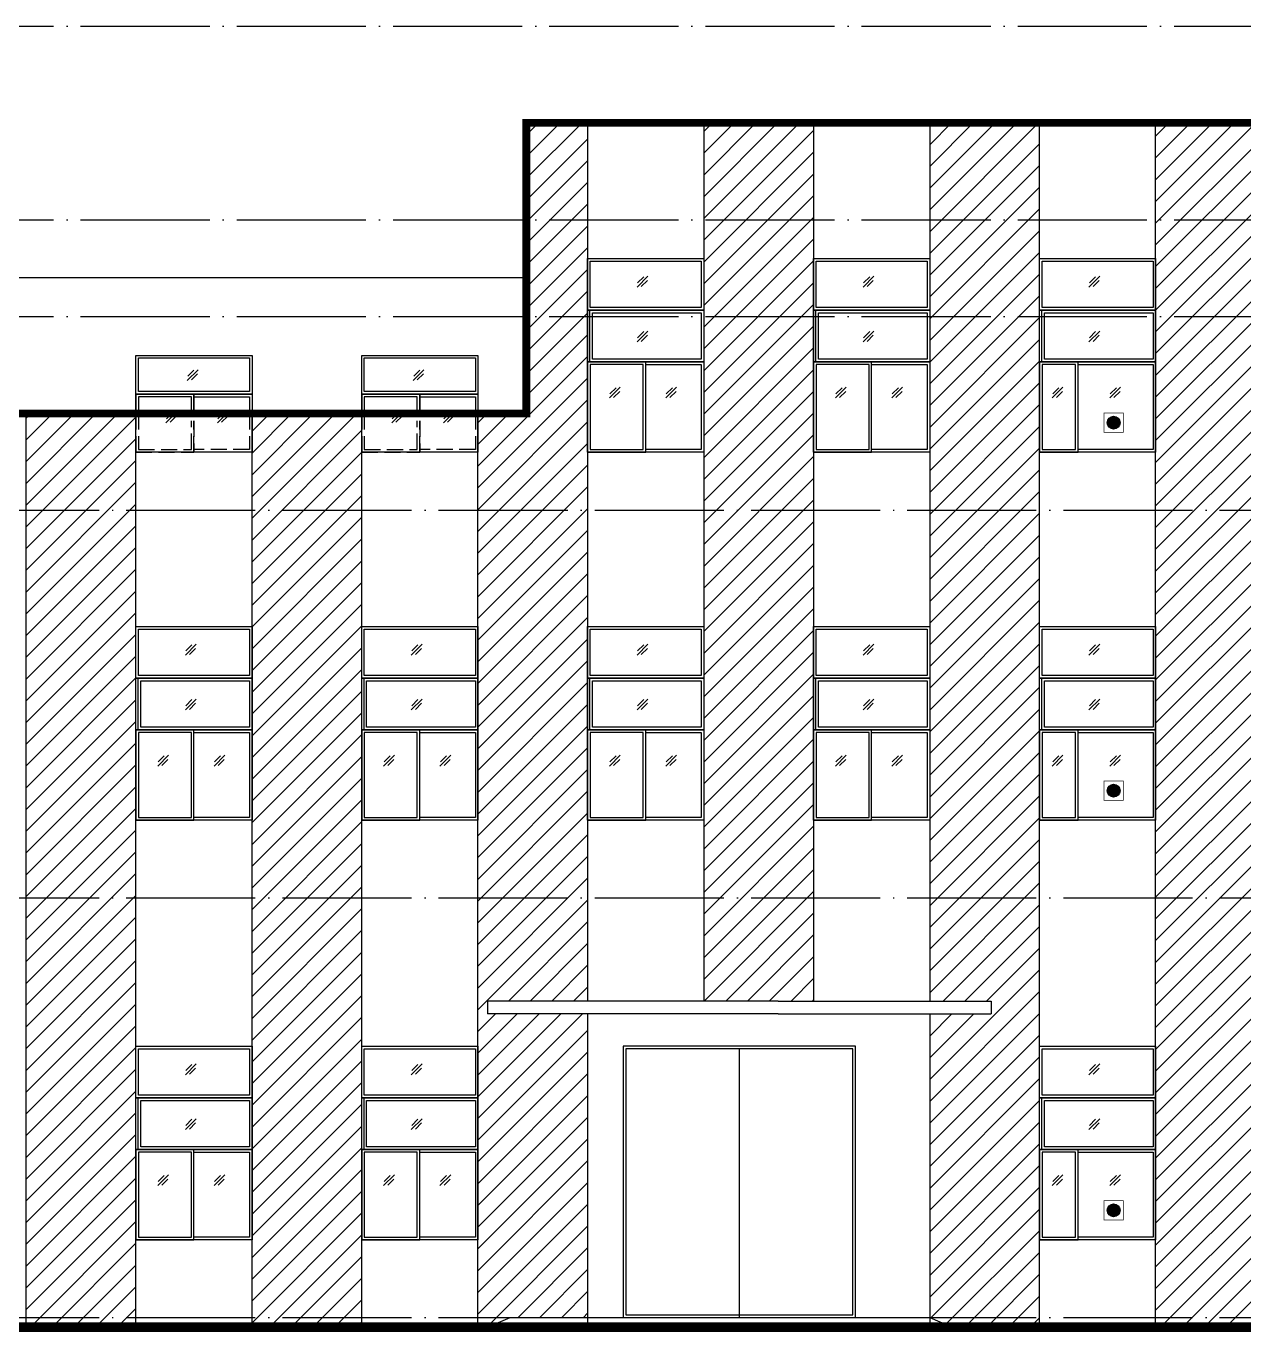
# Model space of a CAD drawing. Extents: x -4747 to 1060961, y -766984 to 396631.
# Drawn here: x 546797 to 565665, y -260853 to -240628 of the extents above; entities that cross this region are included whole.
import ezdxf

# ---------------------------------------------------------------- set-up
doc = ezdxf.new("R2010")
doc.units = 0
doc.header["$LTSCALE"] = 1000
doc.header["$MEASUREMENT"] = 0
doc.linetypes.add('DASH', pattern=[0.35, 0.25, -0.1])
doc.linetypes.add('DOTE', pattern=[2.42, 2, -0.2, 0.02, -0.2])
doc.layers.get('0').update_dxf_attribs({"linetype": 'CONTINUOUS'})
for name, color, linetype in [('DIM_SYMB', 3, 'CONTINUOUS'), ('DOTE', 1, 'DOTE'), ('剖面填充', 147, 'CONTINUOUS'), ('屋面', 4, 'CONTINUOUS'), ('投影', 8, 'CONTINUOUS'), ('窗户', 140, 'CONTINUOUS'), ('立面图', 41, 'CONTINUOUS'), ('立面轮廓线', 3, 'CONTINUOUS')]:
    doc.layers.add(name, color=color, linetype=linetype)
pattern_1 = [(45, (-686992.28, -327761.37), (-168.379802, 168.379802), [])]

msp = doc.modelspace()

# ---------------------------------------------------------------- hatches: boundary and pattern name
h = msp.add_hatch(color=1)
edge = h.paths.add_edge_path()
edge.add_arc((563646.5, -246770.4), 100, 0, 360)
h = msp.add_hatch(color=1)
edge = h.paths.add_edge_path()
edge.add_arc((563646.5, -252470.4), 100, 0, 360)
h = msp.add_hatch(color=1)
edge = h.paths.add_edge_path()
edge.add_arc((563646.5, -258970.4), 100, 0, 360)
at = {"layer": '剖面填充'}
h = msp.add_hatch(dxfattribs=at)
h.set_pattern_fill('ANSI31', color=256, scale=150, style=0)
h.set_pattern_definition(pattern_1)
h.paths.add_polyline_path([(555497.3, -242128.2), (554547.3, -242128.2), (554547.3, -246628.2), (553797.3, -246628.2), (553797.3, -247228.2), (553797.3, -260778.2), (553947.3, -260778.2), (554297.3, -260628.2), (555497.3, -260628.2), (555497.3, -255928.2), (553947.3, -255928.2), (553947.3, -255728.2), (555497.3, -255728.2)])
h.paths.add_polyline_path([(558997.3, -242128.2), (557297.3, -242128.2), (557297.3, -255728.2), (558447.3, -255728.2), (558997.3, -255728.2)])
h.paths.add_polyline_path([(562497.3, -242128.2), (560797.3, -242128.2), (560797.3, -255728.2), (561747.3, -255728.2), (561747.3, -255928.2), (560797.3, -255928.2), (560797.3, -260628.2), (561147.3, -260778.2), (562497.3, -260778.2)])
h.paths.add_polyline_path([(565997.3, -242128.2), (564297.3, -242128.2), (564297.3, -260778.2), (565997.3, -260778.2)])
h.paths.add_polyline_path([(569270.9, -253228.2), (569047.3, -253228.2), (569047.3, -252328.2), (569047.3, -251728.2), (569270.9, -251728.2), (569270.9, -247228.2), (569047.3, -247228.2), (569047.3, -246328.2), (569047.3, -245728.2), (569270.9, -245728.2), (569270.9, -242128.2), (567797.3, -242128.2), (567797.3, -260778.2), (569270.9, -260778.2), (569270.9, -259728.2), (569047.3, -259728.2), (569047.3, -258828.2), (569047.3, -258228.2), (569270.9, -258228.2)])
h.paths.add_polyline_path([(575747.3, -242128.2), (569270.9, -242128.2), (569270.9, -245728.2), (570547.3, -245728.2), (570547.3, -246328.2), (570547.3, -247228.2), (569797.3, -247228.2), (569270.9, -247228.2), (569270.9, -251728.2), (570547.3, -251728.2), (570547.3, -252328.2), (570547.3, -253228.2), (569797.3, -253228.2), (569270.9, -253228.2), (569270.9, -258228.2), (570547.3, -258228.2), (570547.3, -258828.2), (570547.3, -259728.2), (569797.3, -259728.2), (569270.9, -259728.2), (569270.9, -260778.2), (575747.3, -260778.2)])
h.paths.add_polyline_path([(571947.3, -256628.2), (574147.3, -256628.2), (574447.3, -256628.2), (574447.3, -256728.2), (574147.3, -256728.2), (571947.3, -256728.2)], flags=16)
h.paths.add_polyline_path([(572247.3, -258228.2), (574147.3, -258228.2), (574147.3, -260628.2), (572247.3, -260628.2)], flags=16)
h = msp.add_hatch(dxfattribs=at)
h.set_pattern_fill('ANSI31', color=256, scale=150, style=0)
h.set_pattern_definition(pattern_1)
h.paths.add_polyline_path([(543297.3, -260778.2), (544997.3, -260778.2), (544997.3, -246628.2), (543297.3, -246628.2), (543297.3, -247228.2)])
h.paths.add_polyline_path([(548497.3, -246628.2), (546797.3, -246628.2), (546797.3, -247228.2), (546797.3, -260778.2), (548497.3, -260778.2)])
h.paths.add_polyline_path([(551997.3, -246628.2), (550297.3, -246628.2), (550297.3, -247228.2), (550297.3, -260778.2), (551997.3, -260778.2)])

# ---------------------------------------------------------------- linework, layer by layer
at = {"color": 1, "const_width": 10, "elevation": 0}
for points in [[(563496.5, -246920.4), (563796.5, -246920.4), (563796.5, -246620.4), (563496.5, -246620.4)], [(563496.5, -252620.4), (563796.5, -252620.4), (563796.5, -252320.4), (563496.5, -252320.4)], [(563496.5, -259120.4), (563796.5, -259120.4), (563796.5, -258820.4), (563496.5, -258820.4)]]:
    msp.add_lwpolyline(points, close=True, dxfattribs=at)
at = {"color": 1}
for centre in [(563646.5, -246770.4), (563646.5, -252470.4), (563646.5, -258970.4)]:
    msp.add_circle(centre, 100, dxfattribs=at)
at = {"layer": 'DIM_SYMB'}
for points in [[(555771.8, -246531.7, 0, 0, 0), (555958.8, -246531.7, 40, 0, 0), (556108.8, -246531.7, 0, 0, 0)], [(556961.8, -246531.7, 0, 0, 0), (556774.8, -246531.7, 40, 0, 0), (556624.8, -246531.7, 0, 0, 0)], [(559271.8, -246531.7, 0, 0, 0), (559458.8, -246531.7, 40, 0, 0), (559608.8, -246531.7, 0, 0, 0)], [(560461.8, -246531.7, 0, 0, 0), (560274.8, -246531.7, 40, 0, 0), (560124.8, -246531.7, 0, 0, 0)], [(562631.1, -246531.7, 0, 0, 0), (562818.1, -246531.7, 40, 0, 0), (562968.1, -246531.7, 0, 0, 0)], [(563839.3, -246531.7, 0, 0, 0), (563652.3, -246531.7, 40, 0, 0), (563502.3, -246531.7, 0, 0, 0)], [(548771.8, -252231.7, 0, 0, 0), (548958.8, -252231.7, 40, 0, 0), (549108.8, -252231.7, 0, 0, 0)], [(549961.8, -252231.7, 0, 0, 0), (549774.8, -252231.7, 40, 0, 0), (549624.8, -252231.7, 0, 0, 0)], [(552271.8, -252231.7, 0, 0, 0), (552458.8, -252231.7, 40, 0, 0), (552608.8, -252231.7, 0, 0, 0)], [(553461.8, -252231.7, 0, 0, 0), (553274.8, -252231.7, 40, 0, 0), (553124.8, -252231.7, 0, 0, 0)], [(555771.8, -252231.7, 0, 0, 0), (555958.8, -252231.7, 40, 0, 0), (556108.8, -252231.7, 0, 0, 0)], [(556961.8, -252231.7, 0, 0, 0), (556774.8, -252231.7, 40, 0, 0), (556624.8, -252231.7, 0, 0, 0)], [(559271.8, -252231.7, 0, 0, 0), (559458.8, -252231.7, 40, 0, 0), (559608.8, -252231.7, 0, 0, 0)], [(560461.8, -252231.7, 0, 0, 0), (560274.8, -252231.7, 40, 0, 0), (560124.8, -252231.7, 0, 0, 0)], [(562631.1, -252231.7, 0, 0, 0), (562818.1, -252231.7, 40, 0, 0), (562968.1, -252231.7, 0, 0, 0)], [(563839.3, -252231.7, 0, 0, 0), (563652.3, -252231.7, 40, 0, 0), (563502.3, -252231.7, 0, 0, 0)], [(556274.1, -258388.7, 0, 0, 0), (557157.1, -258388.7, 96, 0, 0), (557517.1, -258388.7, 0, 0, 0)], [(559376.8, -258388.7, 0, 0, 0), (558493.7, -258388.7, 96, 0, 0), (558133.7, -258388.7, 0, 0, 0)], [(548771.8, -258731.7, 0, 0, 0), (548958.8, -258731.7, 40, 0, 0), (549108.8, -258731.7, 0, 0, 0)], [(549961.8, -258731.7, 0, 0, 0), (549774.8, -258731.7, 40, 0, 0), (549624.8, -258731.7, 0, 0, 0)], [(552271.8, -258731.7, 0, 0, 0), (552458.8, -258731.7, 40, 0, 0), (552608.8, -258731.7, 0, 0, 0)], [(553461.8, -258731.7, 0, 0, 0), (553274.8, -258731.7, 40, 0, 0), (553124.8, -258731.7, 0, 0, 0)], [(562631.1, -258731.7, 0, 0, 0), (562818.1, -258731.7, 40, 0, 0), (562968.1, -258731.7, 0, 0, 0)], [(563839.3, -258731.7, 0, 0, 0), (563652.3, -258731.7, 40, 0, 0), (563502.3, -258731.7, 0, 0, 0)]]:
    msp.add_lwpolyline(points, format="xyseb", dxfattribs=at)
at = {"layer": 'DOTE'}
for points in [[(535542.3, -240628.2), (583327.1, -240628.2)], [(535542.3, -243628.2), (583327.1, -243628.2)], [(535542.3, -245128.2), (583327.1, -245128.2)], [(468488.6, -248128.2), (583327.1, -248128.2)], [(468488.6, -254128.2), (583327.1, -254128.2)], [(468488.6, -260628.2), (583327.1, -260628.2)]]:
    msp.add_lwpolyline(points, dxfattribs=at)
at = {"layer": '屋面', "const_width": 150}
msp.add_lwpolyline([(468488.6, -260778.2), (583327.1, -260778.2)], dxfattribs=at)
at = {"layer": '投影'}
for points in [[(554547.3, -244528.2), (540547.3, -244528.2), (540547.3, -246628.2)], [(548497.3, -245728.2), (550297.3, -245728.2), (550297.3, -246628.2)], [(548497.3, -246628.2), (548497.3, -245728.2)], [(551997.3, -245728.2), (553797.3, -245728.2), (553797.3, -246628.2)], [(551997.3, -246628.2), (551997.3, -245728.2)], [(549461.1, -245949.6), (549294.4, -246116.3)], [(549397, -245957.2), (549302, -246052.2)], [(549453.6, -246013.7), (549358.5, -246108.8)], [(552961.1, -245949.6), (552794.4, -246116.3)], [(552897, -245957.2), (552802, -246052.2)], [(552953.6, -246013.7), (552858.5, -246108.8)], [(548497.3, -246328.2), (550297.3, -246328.2)], [(549397.3, -246628.2), (549397.3, -246328.2), (548497.3, -246328.2), (548497.3, -246628.2)], [(549397.3, -246328.2), (549397.3, -246628.2)], [(549397.3, -246628.2), (549397.3, -246328.2), (550297.3, -246328.2), (550297.3, -246628.2)], [(551997.3, -246328.2), (553797.3, -246328.2)], [(552897.3, -246628.2), (552897.3, -246328.2), (551997.3, -246328.2), (551997.3, -246628.2)], [(552897.3, -246328.2), (552897.3, -246628.2)], [(552897.3, -246628.2), (552897.3, -246328.2), (553797.3, -246328.2), (553797.3, -246628.2)], [(549357.3, -246628.2), (549357.3, -246368.2), (548537.3, -246368.2), (548537.3, -246628.2)], [(549397.3, -246368.2), (550257.3, -246368.2), (550257.3, -246628.2)], [(552857.3, -246628.2), (552857.3, -246368.2), (552037.3, -246368.2), (552037.3, -246628.2)], [(552897.3, -246368.2), (553757.3, -246368.2), (553757.3, -246628.2)], [(550297.3, -246628.2), (550297.3, -247228.2), (548497.3, -247228.2), (548497.3, -246628.2)], [(549129.7, -246605.9), (548963, -246772.7)], [(549065.6, -246613.5), (548970.5, -246708.5)], [(549122.1, -246670.1), (549027.1, -246765.1)], [(549929, -246605.9), (549762.2, -246772.7)], [(549864.8, -246613.5), (549769.8, -246708.5)], [(549921.4, -246670.1), (549826.4, -246765.1)], [(553797.3, -246628.2), (553797.3, -247228.2), (551997.3, -247228.2), (551997.3, -246628.2)], [(552629.7, -246605.9), (552463, -246772.7)], [(552565.6, -246613.5), (552470.5, -246708.5)], [(552622.1, -246670.1), (552527.1, -246765.1)], [(553429, -246605.9), (553262.2, -246772.7)], [(553364.8, -246613.5), (553269.8, -246708.5)], [(553421.4, -246670.1), (553326.4, -246765.1)]]:
    msp.add_lwpolyline(points, dxfattribs=at)
for points in [[(548497.3, -245728.2), (550297.3, -245728.2), (550297.3, -246328.2), (548497.3, -246328.2)], [(551997.3, -245728.2), (553797.3, -245728.2), (553797.3, -246328.2), (551997.3, -246328.2)], [(548537.3, -245768.2), (550257.3, -245768.2), (550257.3, -246288.2), (548537.3, -246288.2)], [(552037.3, -245768.2), (553757.3, -245768.2), (553757.3, -246288.2), (552037.3, -246288.2)]]:
    msp.add_lwpolyline(points, close=True, dxfattribs=at)
at = {"layer": '投影', "linetype": 'DASH'}
for points in [[(548497.3, -246628.2), (548497.3, -247228.2), (549397.3, -247228.2), (549397.3, -246741.1)], [(548537.3, -246628.2), (548537.3, -247188.2), (549357.3, -247188.2), (549357.3, -246741.1)], [(550297.3, -246628.2), (550297.3, -247228.2), (549397.3, -247228.2), (549397.3, -246741.1)], [(550257.3, -246628.2), (550257.3, -247188.2), (549397.3, -247188.2)], [(549397.3, -246741.1), (549397.3, -247228.2)], [(551997.3, -246628.2), (551997.3, -247228.2), (552897.3, -247228.2), (552897.3, -246741.1)], [(552037.3, -246628.2), (552037.3, -247188.2), (552857.3, -247188.2), (552857.3, -246741.1)], [(553797.3, -246628.2), (553797.3, -247228.2), (552897.3, -247228.2), (552897.3, -246741.1)], [(553757.3, -246628.2), (553757.3, -247188.2), (552897.3, -247188.2)], [(552897.3, -246741.1), (552897.3, -247228.2)]]:
    msp.add_lwpolyline(points, dxfattribs=at)
at = {"layer": '投影'}
for points in [[(548890.5, -246844.6, 0, 0, 0), (549077.5, -246844.6, 40, 0, 0), (549227.5, -246844.6, 0, 0, 0)], [(550015.4, -246844.6, 0, 0, 0), (549828.4, -246844.6, 40, 0, 0), (549678.4, -246844.6, 0, 0, 0)], [(552390.5, -246844.6, 0, 0, 0), (552577.5, -246844.6, 40, 0, 0), (552727.5, -246844.6, 0, 0, 0)], [(553515.4, -246844.6, 0, 0, 0), (553328.4, -246844.6, 40, 0, 0), (553178.4, -246844.6, 0, 0, 0)]]:
    msp.add_lwpolyline(points, format="xyseb", dxfattribs=at)
at = {"layer": '窗户'}
for points in [[(555497.3, -244228.2), (557297.3, -244228.2), (557297.3, -247228.2), (555497.3, -247228.2)], [(555497.3, -244228.2), (557297.3, -244228.2), (557297.3, -245028.2), (555497.3, -245028.2)], [(555537.3, -244268.2), (557257.3, -244268.2), (557257.3, -244988.2), (555537.3, -244988.2)], [(558997.3, -244228.2), (560797.3, -244228.2), (560797.3, -247228.2), (558997.3, -247228.2)], [(558997.3, -244228.2), (560797.3, -244228.2), (560797.3, -245028.2), (558997.3, -245028.2)], [(559037.3, -244268.2), (560757.3, -244268.2), (560757.3, -244988.2), (559037.3, -244988.2)], [(562497.3, -244228.2), (564297.3, -244228.2), (564297.3, -247228.2), (562497.3, -247228.2)], [(562497.3, -244228.2), (564297.3, -244228.2), (564297.3, -245028.2), (562497.3, -245028.2)], [(562537.3, -244268.2), (564257.3, -244268.2), (564257.3, -244988.2), (562537.3, -244988.2)], [(555533.5, -245028.2), (557297.3, -245028.2), (557297.3, -245828.2), (555533.5, -245828.2)], [(555573.5, -245068.2), (557257.3, -245068.2), (557257.3, -245788.2), (555573.5, -245788.2)], [(559033.5, -245028.2), (560797.3, -245028.2), (560797.3, -245828.2), (559033.5, -245828.2)], [(559073.5, -245068.2), (560757.3, -245068.2), (560757.3, -245788.2), (559073.5, -245788.2)], [(562533.5, -245028.2), (564297.3, -245028.2), (564297.3, -245828.2), (562533.5, -245828.2)], [(562573.5, -245068.2), (564257.3, -245068.2), (564257.3, -245788.2), (562573.5, -245788.2)], [(556397.3, -245828.2), (555497.3, -245828.2), (555497.3, -247228.2), (556397.3, -247228.2)], [(556357.3, -245868.2), (555537.3, -245868.2), (555537.3, -247188.2), (556357.3, -247188.2)], [(556397.3, -245828.2), (557297.3, -245828.2), (557297.3, -247228.2), (556397.3, -247228.2)], [(559897.3, -245828.2), (558997.3, -245828.2), (558997.3, -247228.2), (559897.3, -247228.2)], [(559857.3, -245868.2), (559037.3, -245868.2), (559037.3, -247188.2), (559857.3, -247188.2)], [(559897.3, -245828.2), (560797.3, -245828.2), (560797.3, -247228.2), (559897.3, -247228.2)], [(563097.3, -245828.2), (562497.3, -245828.2), (562497.3, -247228.2), (563097.3, -247228.2)], [(563057.3, -245868.2), (562537.3, -245868.2), (562537.3, -247188.2), (563057.3, -247188.2)], [(563097.3, -245828.2), (564297.3, -245828.2), (564297.3, -247228.2), (563097.3, -247228.2)], [(548497.3, -249928.2), (550297.3, -249928.2), (550297.3, -252928.2), (548497.3, -252928.2)], [(548497.3, -249928.2), (550297.3, -249928.2), (550297.3, -250728.2), (548497.3, -250728.2)], [(548537.3, -249968.2), (550257.3, -249968.2), (550257.3, -250688.2), (548537.3, -250688.2)], [(551997.3, -249928.2), (553797.3, -249928.2), (553797.3, -252928.2), (551997.3, -252928.2)], [(551997.3, -249928.2), (553797.3, -249928.2), (553797.3, -250728.2), (551997.3, -250728.2)], [(552037.3, -249968.2), (553757.3, -249968.2), (553757.3, -250688.2), (552037.3, -250688.2)], [(555497.3, -249928.2), (557297.3, -249928.2), (557297.3, -252928.2), (555497.3, -252928.2)], [(555497.3, -249928.2), (557297.3, -249928.2), (557297.3, -250728.2), (555497.3, -250728.2)], [(555537.3, -249968.2), (557257.3, -249968.2), (557257.3, -250688.2), (555537.3, -250688.2)], [(558997.3, -249928.2), (560797.3, -249928.2), (560797.3, -252928.2), (558997.3, -252928.2)], [(558997.3, -249928.2), (560797.3, -249928.2), (560797.3, -250728.2), (558997.3, -250728.2)], [(559037.3, -249968.2), (560757.3, -249968.2), (560757.3, -250688.2), (559037.3, -250688.2)], [(562497.3, -249928.2), (564297.3, -249928.2), (564297.3, -252928.2), (562497.3, -252928.2)], [(562497.3, -249928.2), (564297.3, -249928.2), (564297.3, -250728.2), (562497.3, -250728.2)], [(562537.3, -249968.2), (564257.3, -249968.2), (564257.3, -250688.2), (562537.3, -250688.2)], [(548533.5, -250728.2), (550297.3, -250728.2), (550297.3, -251528.2), (548533.5, -251528.2)], [(548573.5, -250768.2), (550257.3, -250768.2), (550257.3, -251488.2), (548573.5, -251488.2)], [(552033.5, -250728.2), (553797.3, -250728.2), (553797.3, -251528.2), (552033.5, -251528.2)], [(552073.5, -250768.2), (553757.3, -250768.2), (553757.3, -251488.2), (552073.5, -251488.2)], [(555533.5, -250728.2), (557297.3, -250728.2), (557297.3, -251528.2), (555533.5, -251528.2)], [(555573.5, -250768.2), (557257.3, -250768.2), (557257.3, -251488.2), (555573.5, -251488.2)], [(559033.5, -250728.2), (560797.3, -250728.2), (560797.3, -251528.2), (559033.5, -251528.2)], [(559073.5, -250768.2), (560757.3, -250768.2), (560757.3, -251488.2), (559073.5, -251488.2)], [(562533.5, -250728.2), (564297.3, -250728.2), (564297.3, -251528.2), (562533.5, -251528.2)], [(562573.5, -250768.2), (564257.3, -250768.2), (564257.3, -251488.2), (562573.5, -251488.2)], [(549397.3, -251528.2), (548497.3, -251528.2), (548497.3, -252928.2), (549397.3, -252928.2)], [(549357.3, -251568.2), (548537.3, -251568.2), (548537.3, -252888.2), (549357.3, -252888.2)], [(549397.3, -251528.2), (550297.3, -251528.2), (550297.3, -252928.2), (549397.3, -252928.2)], [(552897.3, -251528.2), (551997.3, -251528.2), (551997.3, -252928.2), (552897.3, -252928.2)], [(552857.3, -251568.2), (552037.3, -251568.2), (552037.3, -252888.2), (552857.3, -252888.2)], [(552897.3, -251528.2), (553797.3, -251528.2), (553797.3, -252928.2), (552897.3, -252928.2)], [(556397.3, -251528.2), (555497.3, -251528.2), (555497.3, -252928.2), (556397.3, -252928.2)], [(556357.3, -251568.2), (555537.3, -251568.2), (555537.3, -252888.2), (556357.3, -252888.2)], [(556397.3, -251528.2), (557297.3, -251528.2), (557297.3, -252928.2), (556397.3, -252928.2)], [(559897.3, -251528.2), (558997.3, -251528.2), (558997.3, -252928.2), (559897.3, -252928.2)], [(559857.3, -251568.2), (559037.3, -251568.2), (559037.3, -252888.2), (559857.3, -252888.2)], [(559897.3, -251528.2), (560797.3, -251528.2), (560797.3, -252928.2), (559897.3, -252928.2)], [(563097.3, -251528.2), (562497.3, -251528.2), (562497.3, -252928.2), (563097.3, -252928.2)], [(563057.3, -251568.2), (562537.3, -251568.2), (562537.3, -252888.2), (563057.3, -252888.2)], [(563097.3, -251528.2), (564297.3, -251528.2), (564297.3, -252928.2), (563097.3, -252928.2)], [(548497.3, -256428.2), (550297.3, -256428.2), (550297.3, -259428.2), (548497.3, -259428.2)], [(548497.3, -256428.2), (550297.3, -256428.2), (550297.3, -257228.2), (548497.3, -257228.2)], [(551997.3, -256428.2), (553797.3, -256428.2), (553797.3, -259428.2), (551997.3, -259428.2)], [(551997.3, -256428.2), (553797.3, -256428.2), (553797.3, -257228.2), (551997.3, -257228.2)], [(562497.3, -256428.2), (564297.3, -256428.2), (564297.3, -259428.2), (562497.3, -259428.2)], [(562497.3, -256428.2), (564297.3, -256428.2), (564297.3, -257228.2), (562497.3, -257228.2)], [(548537.3, -256468.2), (550257.3, -256468.2), (550257.3, -257188.2), (548537.3, -257188.2)], [(552037.3, -256468.2), (553757.3, -256468.2), (553757.3, -257188.2), (552037.3, -257188.2)], [(559607.3, -260588.2), (559607.3, -256468.2), (556087.3, -256468.2), (556087.3, -260588.2)], [(562537.3, -256468.2), (564257.3, -256468.2), (564257.3, -257188.2), (562537.3, -257188.2)], [(548533.5, -257228.2), (550297.3, -257228.2), (550297.3, -258028.2), (548533.5, -258028.2)], [(552033.5, -257228.2), (553797.3, -257228.2), (553797.3, -258028.2), (552033.5, -258028.2)], [(562533.5, -257228.2), (564297.3, -257228.2), (564297.3, -258028.2), (562533.5, -258028.2)], [(548573.5, -257268.2), (550257.3, -257268.2), (550257.3, -257988.2), (548573.5, -257988.2)], [(552073.5, -257268.2), (553757.3, -257268.2), (553757.3, -257988.2), (552073.5, -257988.2)], [(562573.5, -257268.2), (564257.3, -257268.2), (564257.3, -257988.2), (562573.5, -257988.2)], [(549397.3, -258028.2), (548497.3, -258028.2), (548497.3, -259428.2), (549397.3, -259428.2)], [(549357.3, -258068.2), (548537.3, -258068.2), (548537.3, -259388.2), (549357.3, -259388.2)], [(549397.3, -258028.2), (550297.3, -258028.2), (550297.3, -259428.2), (549397.3, -259428.2)], [(552897.3, -258028.2), (551997.3, -258028.2), (551997.3, -259428.2), (552897.3, -259428.2)], [(552857.3, -258068.2), (552037.3, -258068.2), (552037.3, -259388.2), (552857.3, -259388.2)], [(552897.3, -258028.2), (553797.3, -258028.2), (553797.3, -259428.2), (552897.3, -259428.2)], [(563097.3, -258028.2), (562497.3, -258028.2), (562497.3, -259428.2), (563097.3, -259428.2)], [(563057.3, -258068.2), (562537.3, -258068.2), (562537.3, -259388.2), (563057.3, -259388.2)], [(563097.3, -258028.2), (564297.3, -258028.2), (564297.3, -259428.2), (563097.3, -259428.2)]]:
    msp.add_lwpolyline(points, close=True, dxfattribs=at)
for points in [[(556430.9, -244503.5), (556264.2, -244670.2)], [(556366.8, -244511), (556271.7, -244606.1)], [(559930.9, -244503.5), (559764.2, -244670.2)], [(559866.8, -244511), (559771.7, -244606.1)], [(563430.9, -244503.5), (563264.2, -244670.2)], [(563366.8, -244511), (563271.7, -244606.1)], [(556423.3, -244567.6), (556328.3, -244662.6)], [(559923.3, -244567.6), (559828.3, -244662.6)], [(563423.3, -244567.6), (563328.3, -244662.6)], [(555497.3, -245028.2), (557297.3, -245028.2)], [(558997.3, -245028.2), (560797.3, -245028.2)], [(562497.3, -245028.2), (564297.3, -245028.2)], [(556430.9, -245352.8), (556264.2, -245519.5)], [(556366.8, -245360.3), (556271.7, -245455.4)], [(556423.3, -245416.9), (556328.3, -245511.9)], [(559930.9, -245352.8), (559764.2, -245519.5)], [(559866.8, -245360.3), (559771.7, -245455.4)], [(559923.3, -245416.9), (559828.3, -245511.9)], [(563430.9, -245352.8), (563264.2, -245519.5)], [(563366.8, -245360.3), (563271.7, -245455.4)], [(563423.3, -245416.9), (563328.3, -245511.9)], [(555497.3, -245828.2), (557297.3, -245828.2)], [(556397.3, -245868.2), (557257.3, -245868.2), (557257.3, -247188.2), (556397.3, -247188.2)], [(558997.3, -245828.2), (560797.3, -245828.2)], [(559897.3, -245868.2), (560757.3, -245868.2), (560757.3, -247188.2), (559897.3, -247188.2)], [(562497.3, -245828.2), (564297.3, -245828.2)], [(563097.3, -245868.2), (564257.3, -245868.2), (564257.3, -247188.2), (563097.3, -247188.2)], [(556002.7, -246221.6), (555836, -246388.3)], [(555938.6, -246229.1), (555843.5, -246324.2)], [(555995.2, -246285.7), (555900.1, -246380.7)], [(556875.4, -246221.6), (556708.7, -246388.3)], [(556811.3, -246229.1), (556716.2, -246324.2)], [(556867.8, -246285.7), (556772.8, -246380.7)], [(559502.7, -246221.6), (559336, -246388.3)], [(559438.6, -246229.1), (559343.5, -246324.2)], [(559495.2, -246285.7), (559400.1, -246380.7)], [(560375.4, -246221.6), (560208.7, -246388.3)], [(560311.3, -246229.1), (560216.2, -246324.2)], [(560367.8, -246285.7), (560272.8, -246380.7)], [(562862, -246221.6), (562695.3, -246388.3)], [(562797.9, -246229.1), (562702.9, -246324.2)], [(562854.5, -246285.7), (562759.4, -246380.7)], [(563752.8, -246221.6), (563586.1, -246388.3)], [(563688.7, -246229.1), (563593.6, -246324.2)], [(563745.3, -246285.7), (563650.2, -246380.7)], [(549430.9, -250203.5), (549264.2, -250370.2)], [(549366.8, -250211), (549271.7, -250306.1)], [(549423.3, -250267.6), (549328.3, -250362.6)], [(552930.9, -250203.5), (552764.2, -250370.2)], [(552866.8, -250211), (552771.7, -250306.1)], [(552923.3, -250267.6), (552828.3, -250362.6)], [(556430.9, -250203.5), (556264.2, -250370.2)], [(556366.8, -250211), (556271.7, -250306.1)], [(556423.3, -250267.6), (556328.3, -250362.6)], [(559930.9, -250203.5), (559764.2, -250370.2)], [(559866.8, -250211), (559771.7, -250306.1)], [(559923.3, -250267.6), (559828.3, -250362.6)], [(563430.9, -250203.5), (563264.2, -250370.2)], [(563366.8, -250211), (563271.7, -250306.1)], [(563423.3, -250267.6), (563328.3, -250362.6)], [(548497.3, -250728.2), (550297.3, -250728.2)], [(551997.3, -250728.2), (553797.3, -250728.2)], [(555497.3, -250728.2), (557297.3, -250728.2)], [(558997.3, -250728.2), (560797.3, -250728.2)], [(562497.3, -250728.2), (564297.3, -250728.2)], [(549430.9, -251052.8), (549264.2, -251219.5)], [(549366.8, -251060.3), (549271.7, -251155.4)], [(549423.3, -251116.9), (549328.3, -251211.9)], [(552930.9, -251052.8), (552764.2, -251219.5)], [(552866.8, -251060.3), (552771.7, -251155.4)], [(552923.3, -251116.9), (552828.3, -251211.9)], [(556430.9, -251052.8), (556264.2, -251219.5)], [(556366.8, -251060.3), (556271.7, -251155.4)], [(556423.3, -251116.9), (556328.3, -251211.9)], [(559930.9, -251052.8), (559764.2, -251219.5)], [(559866.8, -251060.3), (559771.7, -251155.4)], [(559923.3, -251116.9), (559828.3, -251211.9)], [(563430.9, -251052.8), (563264.2, -251219.5)], [(563366.8, -251060.3), (563271.7, -251155.4)], [(563423.3, -251116.9), (563328.3, -251211.9)], [(548497.3, -251528.2), (550297.3, -251528.2)], [(549397.3, -251568.2), (550257.3, -251568.2), (550257.3, -252888.2), (549397.3, -252888.2)], [(551997.3, -251528.2), (553797.3, -251528.2)], [(552897.3, -251568.2), (553757.3, -251568.2), (553757.3, -252888.2), (552897.3, -252888.2)], [(555497.3, -251528.2), (557297.3, -251528.2)], [(556397.3, -251568.2), (557257.3, -251568.2), (557257.3, -252888.2), (556397.3, -252888.2)], [(558997.3, -251528.2), (560797.3, -251528.2)], [(559897.3, -251568.2), (560757.3, -251568.2), (560757.3, -252888.2), (559897.3, -252888.2)], [(562497.3, -251528.2), (564297.3, -251528.2)], [(563097.3, -251568.2), (564257.3, -251568.2), (564257.3, -252888.2), (563097.3, -252888.2)], [(549002.7, -251921.6), (548836, -252088.3)], [(548938.6, -251929.1), (548843.5, -252024.2)], [(548995.2, -251985.7), (548900.1, -252080.7)], [(549875.4, -251921.6), (549708.7, -252088.3)], [(549811.3, -251929.1), (549716.2, -252024.2)], [(549867.8, -251985.7), (549772.8, -252080.7)], [(552502.7, -251921.6), (552336, -252088.3)], [(552438.6, -251929.1), (552343.5, -252024.2)], [(552495.2, -251985.7), (552400.1, -252080.7)], [(553375.4, -251921.6), (553208.7, -252088.3)], [(553311.3, -251929.1), (553216.2, -252024.2)], [(553367.8, -251985.7), (553272.8, -252080.7)], [(556002.7, -251921.6), (555836, -252088.3)], [(555938.6, -251929.1), (555843.5, -252024.2)], [(555995.2, -251985.7), (555900.1, -252080.7)], [(556875.4, -251921.6), (556708.7, -252088.3)], [(556811.3, -251929.1), (556716.2, -252024.2)], [(556867.8, -251985.7), (556772.8, -252080.7)], [(559502.7, -251921.6), (559336, -252088.3)], [(559438.6, -251929.1), (559343.5, -252024.2)], [(559495.2, -251985.7), (559400.1, -252080.7)], [(560375.4, -251921.6), (560208.7, -252088.3)], [(560311.3, -251929.1), (560216.2, -252024.2)], [(560367.8, -251985.7), (560272.8, -252080.7)], [(562862, -251921.6), (562695.3, -252088.3)], [(562797.9, -251929.1), (562702.9, -252024.2)], [(562854.5, -251985.7), (562759.4, -252080.7)], [(563752.8, -251921.6), (563586.1, -252088.3)], [(563688.7, -251929.1), (563593.6, -252024.2)], [(563745.3, -251985.7), (563650.2, -252080.7)], [(559647.3, -260628.2), (559647.3, -256428.2), (556047.3, -256428.2), (556047.3, -260628.2), (559647.3, -260628.2)], [(557847.3, -256468.2), (557847.3, -260628.2)], [(549430.9, -256703.5), (549264.2, -256870.2)], [(549366.8, -256711), (549271.7, -256806.1)], [(549423.3, -256767.6), (549328.3, -256862.6)], [(552930.9, -256703.5), (552764.2, -256870.2)], [(552866.8, -256711), (552771.7, -256806.1)], [(552923.3, -256767.6), (552828.3, -256862.6)], [(563430.9, -256703.5), (563264.2, -256870.2)], [(563366.8, -256711), (563271.7, -256806.1)], [(563423.3, -256767.6), (563328.3, -256862.6)], [(548497.3, -257228.2), (550297.3, -257228.2)], [(551997.3, -257228.2), (553797.3, -257228.2)], [(562497.3, -257228.2), (564297.3, -257228.2)], [(549430.9, -257552.8), (549264.2, -257719.5)], [(549366.8, -257560.3), (549271.7, -257655.4)], [(549423.3, -257616.9), (549328.3, -257711.9)], [(552930.9, -257552.8), (552764.2, -257719.5)], [(552866.8, -257560.3), (552771.7, -257655.4)], [(552923.3, -257616.9), (552828.3, -257711.9)], [(563430.9, -257552.8), (563264.2, -257719.5)], [(563366.8, -257560.3), (563271.7, -257655.4)], [(563423.3, -257616.9), (563328.3, -257711.9)], [(548497.3, -258028.2), (550297.3, -258028.2)], [(549397.3, -258068.2), (550257.3, -258068.2), (550257.3, -259388.2), (549397.3, -259388.2)], [(551997.3, -258028.2), (553797.3, -258028.2)], [(552897.3, -258068.2), (553757.3, -258068.2), (553757.3, -259388.2), (552897.3, -259388.2)], [(562497.3, -258028.2), (564297.3, -258028.2)], [(563097.3, -258068.2), (564257.3, -258068.2), (564257.3, -259388.2), (563097.3, -259388.2)], [(549002.7, -258421.6), (548836, -258588.3)], [(548938.6, -258429.1), (548843.5, -258524.2)], [(549875.4, -258421.6), (549708.7, -258588.3)], [(549811.3, -258429.1), (549716.2, -258524.2)], [(552502.7, -258421.6), (552336, -258588.3)], [(552438.6, -258429.1), (552343.5, -258524.2)], [(553375.4, -258421.6), (553208.7, -258588.3)], [(553311.3, -258429.1), (553216.2, -258524.2)], [(562862, -258421.6), (562695.3, -258588.3)], [(562797.9, -258429.1), (562702.9, -258524.2)], [(563752.8, -258421.6), (563586.1, -258588.3)], [(563688.7, -258429.1), (563593.6, -258524.2)], [(548995.2, -258485.7), (548900.1, -258580.7)], [(549867.8, -258485.7), (549772.8, -258580.7)], [(552495.2, -258485.7), (552400.1, -258580.7)], [(553367.8, -258485.7), (553272.8, -258580.7)], [(562854.5, -258485.7), (562759.4, -258580.7)], [(563745.3, -258485.7), (563650.2, -258580.7)]]:
    msp.add_lwpolyline(points, dxfattribs=at)
at = {"layer": '立面图'}
for points in [[(554547.3, -246628.2), (554547.3, -242128.2)], [(555497.3, -242128.2), (555497.3, -255728.2)], [(557297.3, -242128.2), (557297.3, -255728.2)], [(558997.3, -242128.2), (558997.3, -255728.2)], [(560797.3, -242128.2), (560797.3, -255728.2)], [(562497.3, -260778.2), (562497.3, -242128.2)], [(564297.3, -260778.2), (564297.3, -242128.2)], [(546797.3, -260778.2), (546797.3, -246628.2)], [(548497.3, -260778.2), (548497.3, -246628.2)], [(548497.3, -260778.2), (548497.3, -246628.2)], [(550297.3, -260778.2), (550297.3, -246628.2)], [(551997.3, -260778.2), (551997.3, -246628.2)], [(551997.3, -260778.2), (551997.3, -246628.2)], [(553797.3, -260778.2), (553797.3, -246628.2)], [(558447.3, -255728.2), (556647.3, -255728.2), (553947.3, -255728.2)], [(553947.3, -255728.2), (553947.3, -255928.2)], [(558447.3, -255728.2), (560247.3, -255728.2), (561747.3, -255728.2)], [(561747.3, -255728.2), (561747.3, -255928.2)], [(558447.3, -255928.2), (556647.3, -255928.2), (553947.3, -255928.2)], [(555497.3, -255928.2), (555497.3, -260778.2)], [(558447.3, -255928.2), (560247.3, -255928.2), (561747.3, -255928.2)], [(560797.3, -255928.2), (560797.3, -260778.2)], [(553947.3, -260778.2), (554297.3, -260628.2), (560797.3, -260628.2), (561147.3, -260778.2)]]:
    msp.add_lwpolyline(points, dxfattribs=at)
at = {"layer": '立面轮廓线', "const_width": 120}
msp.add_lwpolyline([(477247.3, -260778.2), (477247.3, -246628.2), (554547.3, -246628.2), (554547.3, -242128.2), (575747.3, -242128.2), (575747.3, -260778.2)], dxfattribs=at)
at = {"layer": '立面轮廓线'}
for points in [[(554547.3, -242128.2), (575747.3, -242128.2)], [(554547.3, -246628.2), (554547.3, -242128.2)], [(477247.3, -246628.2), (554547.3, -246628.2)]]:
    msp.add_lwpolyline(points, dxfattribs=at)

doc.saveas('drawing.dxf')
